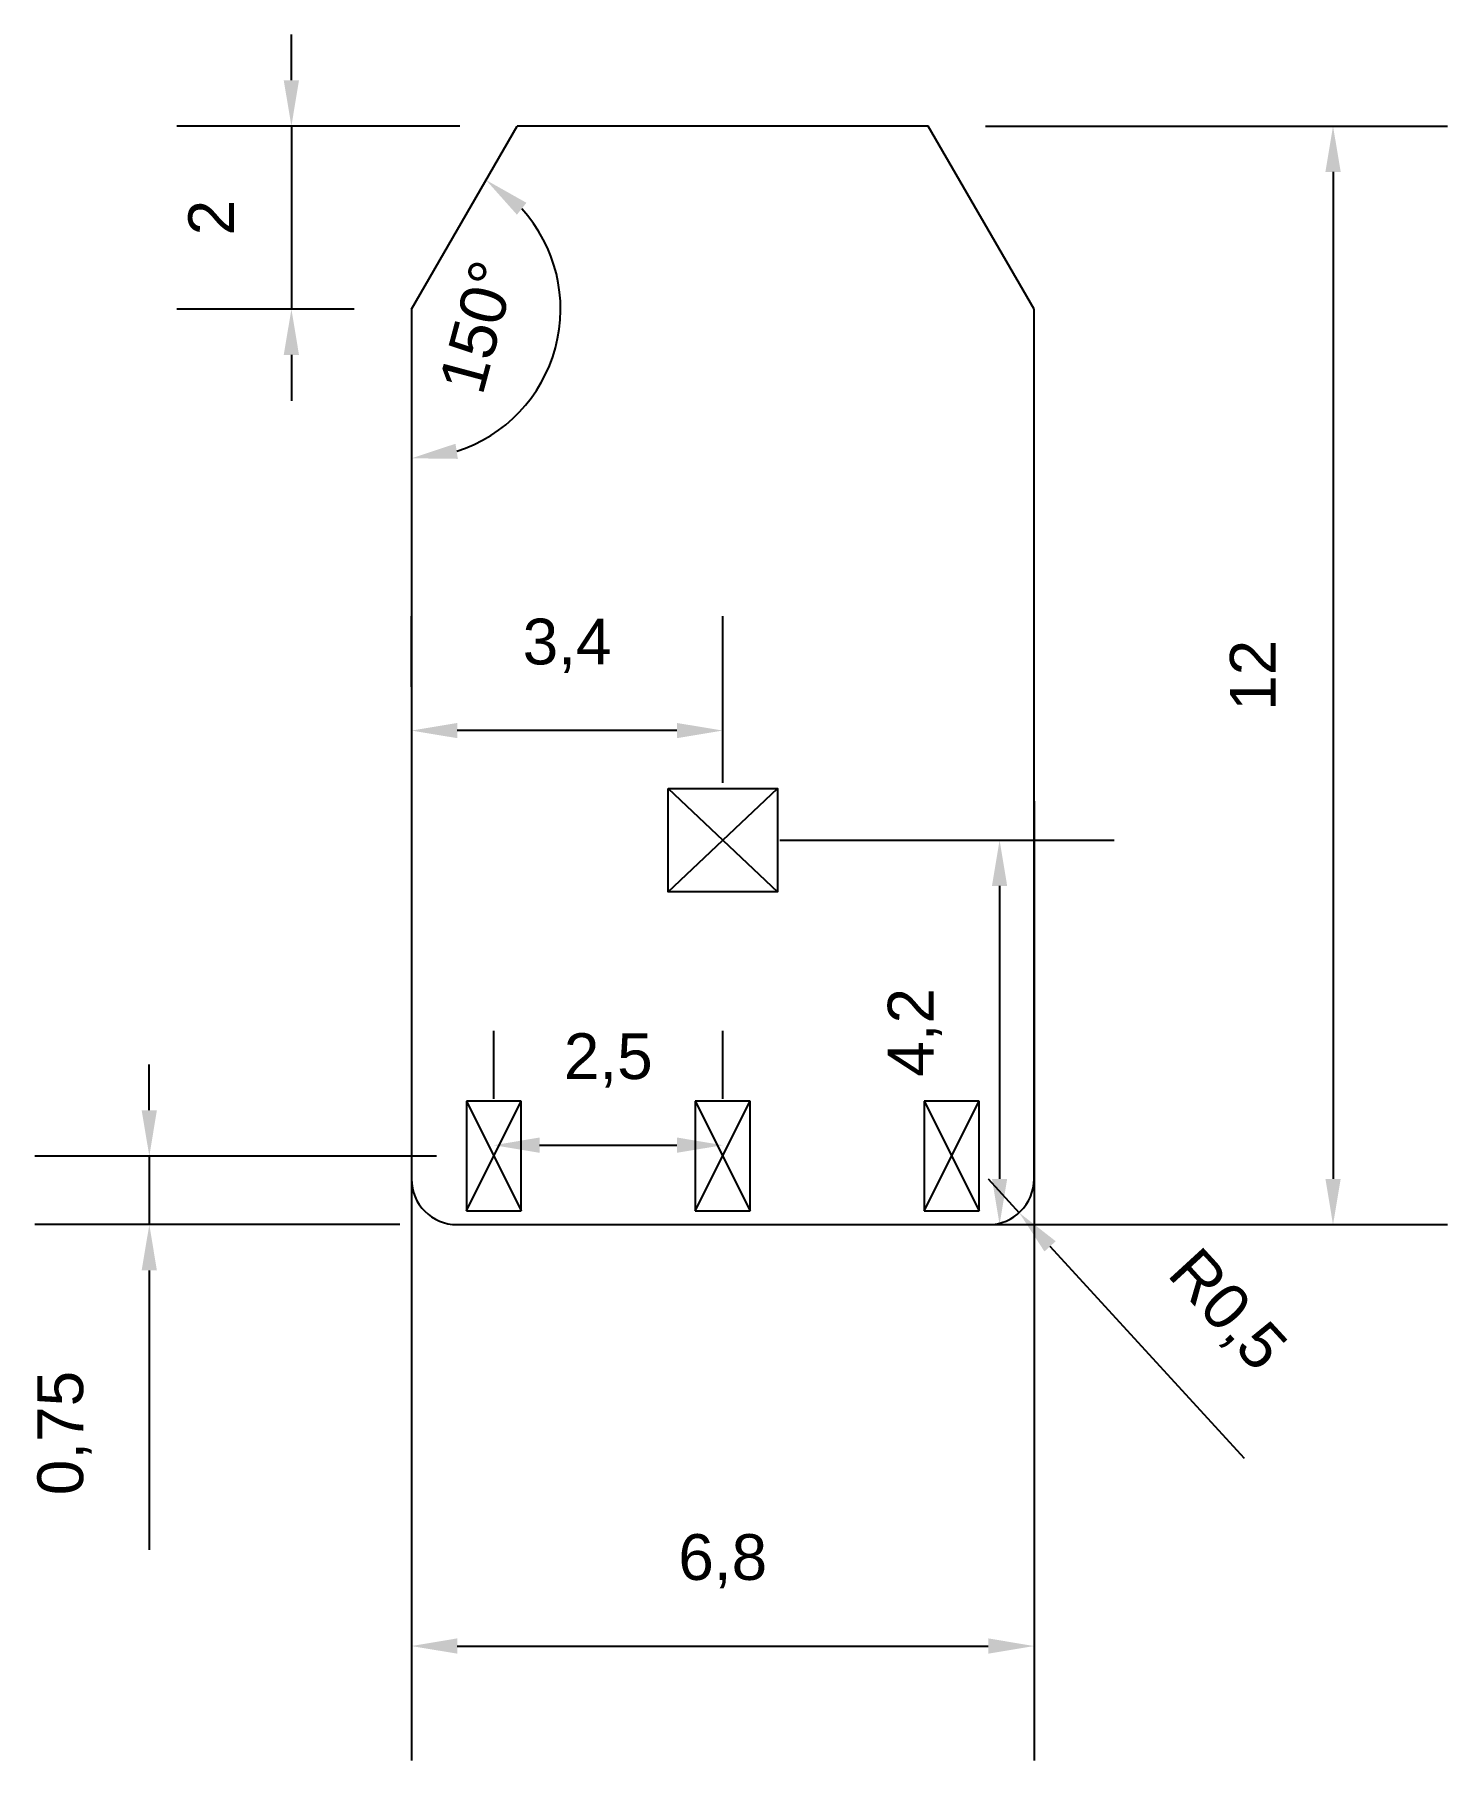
# Model space of a CAD drawing. Header units: millimetres. Extents: x -4.1 to 11.3, y -5.9 to 13.
import ezdxf

# ---------------------------------------------------------------- set-up
doc = ezdxf.new("R2010")
doc.units = ezdxf.units.MM
doc.layers.add('辅助线', color=4, linetype='Continuous')
doc.styles.get("Standard").update_dxf_attribs({"font": 'arial.ttf'})
doc.dimstyles.new('ISO-25', dxfattribs={"dimtxt": 0.5, "dimasz": 0.5, "dimexe": 1.25, "dimexo": 0.625, "dimtad": 1, "dimtxsty": 'Standard', "dimcen": 0.5, "dimadec": 0, "dimazin": 0, "dimtfac": 1, "dimtmove": 0, "dimatfit": 3, "dimfxl": 0, "dimarcsym": 0})

# ---------------------------------------------------------------- blocks, each defined once
blk = doc.blocks.new('*D2')
at = {"layer": 'Defpoints', "color": 0}
for p in [(5.645, 12), (6.3, 0), (10.066, 0)]:
    blk.add_point(p, dxfattribs=at)
at = {"layer": '辅助线', "color": 0, "lineweight": -2}
for p, q in [((6.27, 12), (11.316, 12)), ((10.066, 11.5), (10.066, 0.5)), ((6.925, 0), (11.316, 0))]:
    blk.add_line(p, q, dxfattribs=at)
at = {"layer": '辅助线', "color": 0}
for points in [[(9.983, 11.5), (10.15, 11.5), (10.066, 12)], [(9.983, 0.5), (10.15, 0.5), (10.066, 0)]]:
    blk.add_solid(points, dxfattribs=at)
at = {"layer": '辅助线', "color": 0, "insert": (9.19, 6), "char_height": 0.5, "attachment_point": 5, "rotation": 90}
blk.add_mtext('12', dxfattribs=at)
blk = doc.blocks.new('*D3')
at = {"layer": 'Defpoints', "color": 0}
for p in [(1.155, 12), (-1.311, 10), (0, 10)]:
    blk.add_point(p, dxfattribs=at)
at = {"layer": '辅助线', "color": 0, "lineweight": -2}
for p, q in [((-1.311, 12.5), (-1.311, 13)), ((0.53, 12), (-2.561, 12)), ((-1.311, 12), (-1.311, 10)), ((-0.625, 10), (-2.561, 10)), ((-1.311, 9.5), (-1.311, 9))]:
    blk.add_line(p, q, dxfattribs=at)
at = {"layer": '辅助线', "color": 0}
for points in [[(-1.395, 12.5), (-1.228, 12.5), (-1.311, 12)], [(-1.395, 9.5), (-1.228, 9.5), (-1.311, 10)]]:
    blk.add_solid(points, dxfattribs=at)
at = {"layer": '辅助线', "color": 0, "insert": (-2.187, 11), "char_height": 0.5, "attachment_point": 5, "rotation": 90}
blk.add_mtext('2', dxfattribs=at)
blk = doc.blocks.new('*D4')
at = {"layer": 'Defpoints', "color": 0}
for p in [(0, 5.25), (6.8, 5.25), (6.8, -4.603)]:
    blk.add_point(p, dxfattribs=at)
at = {"layer": '辅助线', "color": 0, "lineweight": -2}
for p, q in [((0, 4.625), (0, -5.853)), ((6.8, 4.625), (6.8, -5.853)), ((0.5, -4.603), (6.3, -4.603))]:
    blk.add_line(p, q, dxfattribs=at)
at = {"layer": '辅助线', "color": 0}
for points in [[(0.5, -4.519), (0.5, -4.686), (0, -4.603)], [(6.3, -4.519), (6.3, -4.686), (6.8, -4.603)]]:
    blk.add_solid(points, dxfattribs=at)
at = {"layer": '辅助线', "color": 0, "insert": (3.4, -3.677), "char_height": 0.5, "attachment_point": 5}
blk.add_mtext('6,8', dxfattribs=at)
blk = doc.blocks.new('*D5')
at = {"layer": 'Defpoints', "color": 0}
for p in [(3.4, 4.2), (3.4, 0), (6.424, 0)]:
    blk.add_point(p, dxfattribs=at)
at = {"layer": '辅助线', "color": 0, "lineweight": -2}
for p, q in [((4.025, 4.2), (7.674, 4.2)), ((6.424, 3.7), (6.424, 0.5)), ((4.025, 0), (7.674, 0))]:
    blk.add_line(p, q, dxfattribs=at)
at = {"layer": '辅助线', "color": 0}
for points in [[(6.341, 3.7), (6.507, 3.7), (6.424, 4.2)], [(6.341, 0.5), (6.507, 0.5), (6.424, 0)]]:
    blk.add_solid(points, dxfattribs=at)
at = {"layer": '辅助线', "color": 0, "insert": (5.499, 2.1), "char_height": 0.5, "attachment_point": 5, "rotation": 90}
blk.add_mtext('4,2', dxfattribs=at)
blk = doc.blocks.new('*D6')
at = {"layer": 'Defpoints', "color": 0}
for p in [(0, 5.397), (0, 5.25), (3.4, 4.2)]:
    blk.add_point(p, dxfattribs=at)
at = {"layer": '辅助线', "color": 0, "lineweight": -2}
for p, q in [((0, 5.875), (0, 6.647)), ((3.4, 4.825), (3.4, 6.647)), ((2.9, 5.397), (0.5, 5.397))]:
    blk.add_line(p, q, dxfattribs=at)
at = {"layer": '辅助线', "color": 0}
for points in [[(0.5, 5.48), (0.5, 5.314), (0, 5.397)], [(2.9, 5.48), (2.9, 5.314), (3.4, 5.397)]]:
    blk.add_solid(points, dxfattribs=at)
at = {"layer": '辅助线', "color": 0, "insert": (1.7, 6.323), "char_height": 0.5, "attachment_point": 5}
blk.add_mtext('3,4', dxfattribs=at)
blk = doc.blocks.new('*D7')
at = {"layer": 'Defpoints', "color": 0}
for p in [(0.9, 0.75), (0.5, 0), (-2.863, 0)]:
    blk.add_point(p, dxfattribs=at)
at = {"layer": '辅助线', "color": 0, "lineweight": -2}
for p, q in [((-2.863, 1.25), (-2.863, 1.75)), ((0.275, 0.75), (-4.113, 0.75)), ((-2.863, 0.75), (-2.863, 0)), ((-0.125, 0), (-4.113, 0)), ((-2.863, -0.5), (-2.863, -3.553))]:
    blk.add_line(p, q, dxfattribs=at)
at = {"layer": '辅助线', "color": 0}
for points in [[(-2.947, 1.25), (-2.78, 1.25), (-2.863, 0.75)], [(-2.947, -0.5), (-2.78, -0.5), (-2.863, 0)]]:
    blk.add_solid(points, dxfattribs=at)
at = {"layer": '辅助线', "color": 0, "insert": (-3.789, -2.276), "char_height": 0.5, "attachment_point": 5, "rotation": 90}
blk.add_mtext('0,75', dxfattribs=at)
blk = doc.blocks.new('*D8')
at = {"layer": 'Defpoints', "color": 0}
for p in [(3.4, 0.868), (0.9, 0.75), (3.4, 0.75)]:
    blk.add_point(p, dxfattribs=at)
at = {"layer": '辅助线', "color": 0, "lineweight": -2}
for p, q in [((0.9, 1.375), (0.9, 2.118)), ((3.4, 1.375), (3.4, 2.118)), ((1.4, 0.868), (2.9, 0.868))]:
    blk.add_line(p, q, dxfattribs=at)
at = {"layer": '辅助线', "color": 0}
for points in [[(1.4, 0.952), (1.4, 0.785), (0.9, 0.868)], [(2.9, 0.952), (2.9, 0.785), (3.4, 0.868)]]:
    blk.add_solid(points, dxfattribs=at)
at = {"layer": '辅助线', "color": 0, "insert": (2.15, 1.794), "char_height": 0.5, "attachment_point": 5}
blk.add_mtext('2,5', dxfattribs=at)
blk = doc.blocks.new('*D9')
at = {"layer": 'Defpoints', "color": 0}
for p in [(1.155, 12), (0, 10), (0, 10), (1.248, 8.953), (0, 0.5)]:
    blk.add_point(p, dxfattribs=at)
at = {"layer": '辅助线', "color": 0, "lineweight": -2}
blk.add_arc((0, 10), 1.629, 287.6566, 42.3434, dxfattribs=at)
at = {"layer": '辅助线', "color": 0}
for points in [[(1.152, 11.032), (1.256, 11.162), (0.814, 11.411)], [(0.507, 8.365), (0.481, 8.53), (0, 8.371)]]:
    blk.add_solid(points, dxfattribs=at)
at = {"layer": '辅助线', "color": 0, "insert": (0.723, 9.806), "char_height": 0.5, "attachment_point": 5, "rotation": 75}
blk.add_mtext('150°', dxfattribs=at)
blk = doc.blocks.new('*D10')
at = {"layer": 'Defpoints', "color": 0}
for p in [(6.3, 0.5), (6.638, 0.131)]:
    blk.add_point(p, dxfattribs=at)
at = {"layer": '辅助线', "color": 0, "lineweight": -2}
for p, q in [((6.3, 0.5), (6.638, 0.131)), ((9.1, -2.553), (6.976, -0.237))]:
    blk.add_line(p, q, dxfattribs=at)
at = {"layer": '辅助线', "color": 0}
blk.add_solid([(7.037, -0.181), (6.914, -0.293), (6.638, 0.131)], dxfattribs=at)
at = {"layer": '辅助线', "color": 0, "insert": (8.889, -0.954), "char_height": 0.5, "attachment_point": 5, "rotation": 312.5223}
blk.add_mtext('R0,5', dxfattribs=at)

msp = doc.modelspace()

# ---------------------------------------------------------------- linework, layer by layer
for p, q in [((0, 10), (1.155, 12)), ((5.645, 12), (1.155, 12)), ((6.8, 10), (5.645, 12)), ((0, 10), (0, 0.5)), ((6.8, 0.5), (6.8, 10)), ((2.803, 4.766), (3.997, 3.634)), ((2.803, 3.634), (3.997, 4.766)), ((1.2, 1.35), (0.6, 1.35)), ((0.6, 1.35), (0.6, 0.15)), ((0.6, 1.35), (1.2, 0.15)), ((0.6, 0.15), (1.2, 1.35)), ((1.2, 0.15), (1.2, 1.35)), ((3.7, 1.35), (3.1, 1.35)), ((3.1, 1.35), (3.1, 0.15)), ((3.1, 1.35), (3.7, 0.15)), ((3.1, 0.15), (3.7, 1.35)), ((3.7, 0.15), (3.7, 1.35)), ((6.2, 1.35), (5.6, 1.35)), ((5.6, 1.35), (5.6, 0.15)), ((5.6, 1.35), (6.2, 0.15)), ((5.6, 0.15), (6.2, 1.35)), ((6.2, 0.15), (6.2, 1.35)), ((0.5, 0), (6.3, 0)), ((0.6, 0.15), (1.2, 0.15)), ((3.1, 0.15), (3.7, 0.15)), ((5.6, 0.15), (6.2, 0.15))]:
    msp.add_line(p, q)
msp.add_lwpolyline([(2.803, 4.766), (3.997, 4.766), (3.997, 3.634), (2.803, 3.634)], close=True)
for centre, start, end in [((0.5, 0.5), 180, 270), ((6.3, 0.5), 270, 0)]:
    msp.add_arc(centre, 0.5, start, end)

# ---------------------------------------------------------------- dimensions: what is measured, and where the dimension line sits
at = {"layer": '辅助线'}
for base, p1, p2, picture, middle in [((-1.311, 10), (1.155, 12), (0, 10), '*D3', (-2.187, 11)), ((10.066, 0), (5.645, 12), (6.3, 0), '*D2', (9.19, 6)), ((6.424, 0), (3.4, 4.2), (3.4, 0), '*D5', (5.499, 2.1)), ((-2.863, 0), (0.9, 0.75), (0.5, 0), '*D7', (-3.789, -2.276))]:
    dim = msp.add_linear_dim(base=base, p1=p1, p2=p2, angle=90, dimstyle='ISO-25', dxfattribs=at)
    dim.commit()
    dim.dimension.update_dxf_attribs({"geometry": picture, "text_midpoint": middle})
dim = msp.add_angular_dim_2l(base=(1.248, 8.953), line1=((0, 10), (0, 0.5)), line2=((0, 10), (1.155, 12)), dimstyle='ISO-25', dxfattribs=at)
dim.commit()
dim.dimension.update_dxf_attribs({"geometry": '*D9', "text_midpoint": (0.723, 9.806)})
for base, p1, p2, picture, middle in [((0, 5.397), (3.4, 4.2), (0, 5.25), '*D6', (1.7, 5.397)), ((3.4, 0.868), (0.9, 0.75), (3.4, 0.75), '*D8', (2.15, 0.868))]:
    dim = msp.add_linear_dim(base=base, p1=p1, p2=p2, dimstyle='ISO-25', dxfattribs=at)
    dim.commit()
    dim.dimension.update_dxf_attribs({"geometry": picture, "text_midpoint": middle, "dimtype": 160})
dim = msp.add_linear_dim(base=(6.8, -4.603), p1=(0, 5.25), p2=(6.8, 5.25), dimstyle='ISO-25', dxfattribs=at)
dim.commit()
dim.dimension.update_dxf_attribs({"geometry": '*D4', "text_midpoint": (3.4, -3.677)})
dim = msp.add_radius_dim(center=(6.3, 0.5), mpoint=(6.638, 0.131), dimstyle='ISO-25', dxfattribs=at)
dim.commit()
dim.dimension.update_dxf_attribs({"geometry": '*D10', "text_midpoint": (8.889, -0.954)})

doc.saveas('drawing.dxf')
